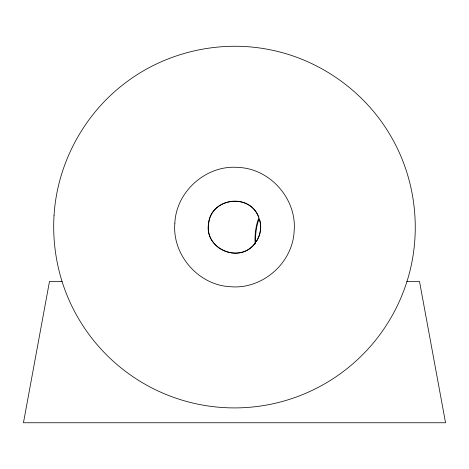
<?xml version="1.0" encoding="UTF-8"?>
<svg xmlns="http://www.w3.org/2000/svg" width="469" height="469" viewBox="0 0 469 469"><rect width="100%" height="100%" fill="white"/><g stroke="black" fill="none" stroke-linecap="round" stroke-linejoin="round"><path stroke-width="0.7" d="M256.162 241.553C260.295 235.409 261.608 227.477 259.668 220.33M256.303 241.641C260.793 234.987 261.948 226.24 259.328 218.648M255.171 242.936C240.175 264.123 204.291 249.262 208.67 223.672C211.062 197.824 249.567 192.759 258.571 217.106M255.3 243.036C240.21 264.364 204.097 249.402 208.506 223.654C210.909 197.637 249.666 192.536 258.724 217.041M62.107 281.394L49.503 281.394L23.45 422.757L445.55 422.757L419.497 281.394L406.893 281.394M255.148 243.874A38.335 21.99 90 0 1 259.005 217.44M255.611 242.549A37.403 21.457 -90 0 1 258.952 219.246M54.052 215.248C52.575 238.885 55.717 262.757 63.262 285.205A180.835 180.835 0 0 0 405.738 285.205C422.417 236.587 416.953 181.087 391.105 136.661C365.556 92.065 320.221 59.575 269.781 49.714C219.404 39.525 165.088 52.188 124.414 83.611C83.535 114.764 57.247 163.951 54.052 215.248M174.855 223.168C171.982 254.989 198.668 285.416 230.59 286.717C262.411 289.596 292.838 262.91 294.145 230.983C297.018 199.161 270.332 168.734 238.41 167.433C206.589 164.555 176.162 191.241 174.855 223.168"/></g></svg>
